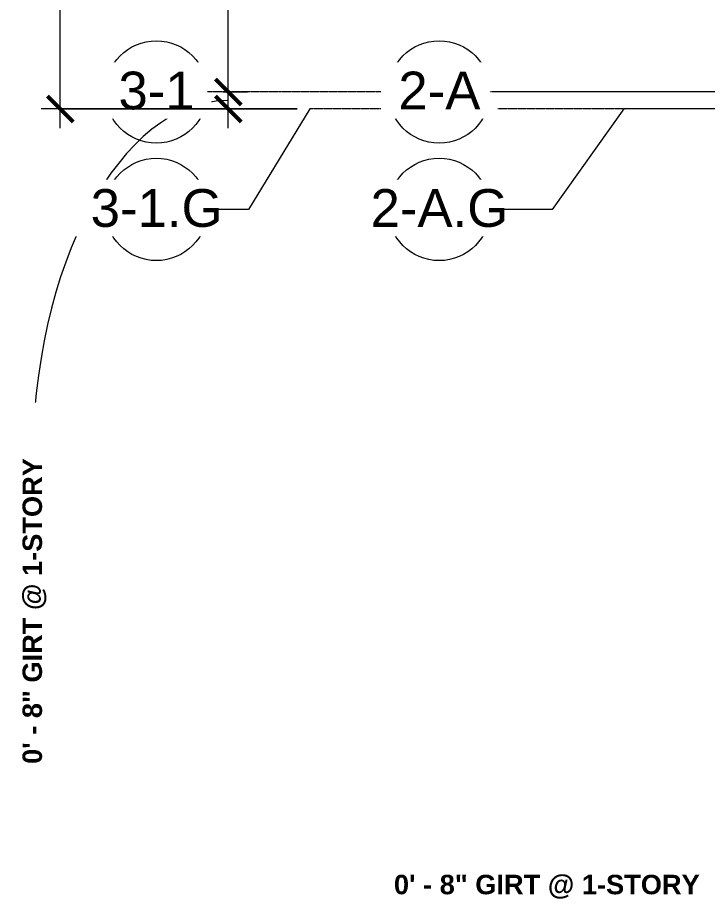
# Model space of a CAD drawing. Header units: inches. Extents: x 21568 to 24810, y -23559 to -20467.
# Drawn here: x 21568.5 to 21892, y -23166.5 to -22752.5 of the extents above; entities that cross this region are included whole.
import ezdxf

# ---------------------------------------------------------------- set-up
doc = ezdxf.new("R2010")
doc.units = ezdxf.units.IN
doc.header["$MEASUREMENT"] = 0
doc.linetypes.add('Grid Line 1_2_', pattern=[0.875, 0.5, -0.125, 0.125, -0.125])
for name, color, linetype, lineweight in [('A-ANNO-DIMS', 211, 'Continuous', 9), ('A-ANNO-DIMS-96', 211, 'Continuous', 9), ('S-GRID', 1, 'Continuous', 9), ('S-GRID-IDEN', 1, 'Continuous', 9)]:
    doc.layers.add(name, color=color, linetype=linetype, lineweight=lineweight)
doc.styles.add('Arial', font='arial.ttf', dxfattribs={"height": 17.703593})
doc.styles.add('Arial_B', font='arialbd.ttf', dxfattribs={"height": 9.132806})
doc.dimstyles.new('OD_Dimension_-_1_16__Tol_', dxfattribs={"dimscale": 12, "dimtxt": 9, "dimasz": 1, "dimexe": 0.75, "dimexo": 0.5, "dimgap": 0.5, "dimtad": 1, "dimdec": 4, "dimrnd": 0.0625, "dimzin": 1, "dimdsep": 46, "dimlunit": 4, "dimtxsty": 'Arial_B', "dimblk1": 'OBLIQUE', "dimblk2": 'OBLIQUE', "dimsah": 1, "dimcen": 0.09, "dimdle": 0.75, "dimazin": 0, "dimtfac": 1, "dimtdec": 4, "dimtix": 1, "dimtmove": 1, "dimatfit": 3, "dimfxl": 1, "dimtvp": 1, "dimtfill": 1, "dimfrac": 2, "dimtolj": 1, "dimtzin": 0, "dimlwd": 13, "dimlwe": 13, "dimarcsym": 2})
doc.dimstyles.new('OD_Dimension_-_1_16__Tol__1', dxfattribs={"dimscale": 12, "dimtxt": 9, "dimasz": 1, "dimexe": 0.75, "dimexo": 0.5, "dimgap": 0.5, "dimtad": 1, "dimdec": 4, "dimrnd": 0.0625, "dimzin": 1, "dimdsep": 46, "dimlunit": 4, "dimtxsty": 'Arial_B', "dimblk1": 'OBLIQUE', "dimblk2": 'OBLIQUE', "dimsah": 1, "dimcen": 0.09, "dimdle": 0.75, "dimazin": 0, "dimtfac": 1, "dimtdec": 4, "dimtix": 1, "dimtmove": 0, "dimatfit": 3, "dimfxl": 1, "dimtvp": 1, "dimtfill": 1, "dimfrac": 2, "dimtolj": 1, "dimtzin": 0, "dimlwd": 13, "dimlwe": 13, "dimarcsym": 2})

# ---------------------------------------------------------------- blocks, each defined once
blk = doc.blocks.new('DIMBLOCK1-Enlarged First Floor Plan _West_')
at = {"layer": 'A-ANNO-DIMS-96', "lineweight": 50}
for p, q in [((21667.29, -22787.3), (21661.29, -22781.3)), ((21667.29, -22795.3), (21661.29, -22789.3)), ((21667.29, -22787.3), (21673.29, -22793.3)), ((21667.29, -22795.3), (21673.29, -22801.3))]:
    blk.add_line(p, q, dxfattribs=at)
at = {"layer": 'A-ANNO-DIMS-96', "lineweight": 13}
for p, q in [((21664.81, -22787.3), (21676.29, -22787.3)), ((21667.29, -22787.3), (21664.81, -22787.3)), ((21667.29, -22804.3), (21667.29, -22787.3)), ((21699.56, -22795.3), (21658.29, -22795.3)), ((21667.29, -22795.3), (21699.56, -22795.3))]:
    blk.add_line(p, q, dxfattribs=at)
blk.add_ellipse((21667.29, -22963.24), major_axis=(0, 171.93), ratio=0.53482, start_param=0, end_param=1.570796, dxfattribs=at)
at = {"layer": 'A-ANNO-DIMS-96', "color": 0, "lineweight": 13, "insert": (21570.78, -23102.52), "char_height": 9.1328, "width": 167.1429, "attachment_point": 1, "rotation": 90, "line_spacing_factor": 0.938532, "style": 'Arial_B', "bg_fill": 3, "box_fill_scale": 1.25, "bg_fill_color": 0, "bg_fill_transparency": 0}
blk.add_mtext('0\' - 8" GIRT @ 1-STORY', dxfattribs=at)
blk = doc.blocks.new('_Oblique')
at = {"color": 0, "linetype": 'ByBlock', "lineweight": -2}
blk.add_line((-0.5, -0.5), (0.5, 0.5), dxfattribs=at)
blk = doc.blocks.new('DIMBLOCK2-Enlarged First Floor Plan _West_')
at = {"layer": 'A-ANNO-DIMS-96', "lineweight": 50}
for p, q in [((21667.29, -22543.05), (21661.29, -22537.05)), ((21667.29, -22543.05), (21673.29, -22549.05)), ((21667.29, -22787.3), (21661.29, -22781.3)), ((21667.29, -22787.3), (21673.29, -22793.3))]:
    blk.add_line(p, q, dxfattribs=at)
at = {"layer": 'A-ANNO-DIMS-96', "lineweight": 13}
for p, q in [((21664.81, -22543.05), (21676.29, -22543.05)), ((21667.29, -22543.05), (21664.81, -22543.05)), ((21667.29, -22787.3), (21667.29, -22543.05)), ((21664.81, -22787.3), (21676.29, -22787.3)), ((21667.29, -22787.3), (21664.81, -22787.3))]:
    blk.add_line(p, q, dxfattribs=at)
at = {"layer": 'A-ANNO-DIMS-96', "color": 0, "lineweight": 13, "insert": (21649.59, -22695.68), "char_height": 9.1328, "width": 73.2, "attachment_point": 1, "rotation": 90, "line_spacing_factor": 0.938532, "style": 'Arial_B', "bg_fill": 3, "box_fill_scale": 1.25, "bg_fill_color": 0, "bg_fill_transparency": 0}
blk.add_mtext('20\' - 4 1/4"', dxfattribs=at)
blk = doc.blocks.new('Grid - Grid Head - Circle-14747-Enlarged First Floor Plan _West_')
at = {"layer": 'S-GRID-IDEN'}
blk.add_circle((0, 0), 0.25, dxfattribs=at)
blk = doc.blocks.new('DIMBLOCK12-Enlarged First Floor Plan _West_')
at = {"layer": 'A-ANNO-DIMS-96', "lineweight": 13}
for p, q in [((22061.64, -22975.77), (22061.64, -23091.26)), ((22061.64, -23082.26), (22061.64, -22975.77)), ((22069.64, -23055.15), (22069.64, -23091.26)), ((22069.64, -23082.26), (22069.64, -23055.15)), ((22052.64, -23082.26), (22069.64, -23082.26))]:
    blk.add_line(p, q, dxfattribs=at)
at = {"layer": 'A-ANNO-DIMS-96', "lineweight": 50}
for p, q in [((22061.64, -23082.26), (22067.64, -23076.26)), ((22069.64, -23082.26), (22075.64, -23076.26)), ((22061.64, -23082.26), (22055.64, -23088.26)), ((22069.64, -23082.26), (22063.64, -23088.26))]:
    blk.add_line(p, q, dxfattribs=at)
at = {"layer": 'A-ANNO-DIMS-96', "lineweight": 13}
blk.add_ellipse((21884.26, -23082.26), major_axis=(181.38, 0), ratio=0.423587, start_param=4.712389, end_param=6.283185, dxfattribs=at)
at = {"layer": 'A-ANNO-DIMS-96', "color": 0, "lineweight": 13, "insert": (21744.98, -23154.53), "char_height": 9.1328, "width": 167.1429, "attachment_point": 1, "line_spacing_factor": 0.938532, "style": 'Arial_B', "bg_fill": 3, "box_fill_scale": 1.25, "bg_fill_color": 0, "bg_fill_transparency": 0}
blk.add_mtext('0\' - 8" GIRT @ 1-STORY', dxfattribs=at)
blk = doc.blocks.new('DIMBLOCK23-Enlarged First Floor Plan _West_')
at = {"layer": 'A-ANNO-DIMS-96', "lineweight": 13}
for p, q in [((21588.48, -22804.3), (21588.48, -20882.55)), ((21699.56, -20891.55), (21579.48, -20891.55)), ((21588.48, -20891.55), (21699.56, -20891.55)), ((21699.56, -22795.3), (21579.48, -22795.3)), ((21588.48, -22795.3), (21699.56, -22795.3))]:
    blk.add_line(p, q, dxfattribs=at)
at = {"layer": 'A-ANNO-DIMS-96', "lineweight": 50}
for p, q in [((21588.48, -20891.55), (21582.48, -20885.55)), ((21588.48, -20891.55), (21594.48, -20897.55)), ((21588.48, -22795.3), (21582.48, -22789.3)), ((21588.48, -22795.3), (21594.48, -22801.3))]:
    blk.add_line(p, q, dxfattribs=at)
at = {"layer": 'A-ANNO-DIMS-96', "color": 0, "lineweight": 13, "insert": (21570.78, -21877.36), "char_height": 9.1328, "width": 81.4286, "attachment_point": 1, "rotation": 90, "line_spacing_factor": 0.938532, "style": 'Arial_B', "bg_fill": 3, "box_fill_scale": 1.25, "bg_fill_color": 0, "bg_fill_transparency": 0}
blk.add_mtext('158\' - 7 3/4"', dxfattribs=at)

msp = doc.modelspace()

# ---------------------------------------------------------------- linework, layer by layer
at = {"layer": 'S-GRID'}
msp.add_line((21852.86259, -22795.30281), (21819.18776, -22842.42249), dxfattribs=at)
at = {"layer": 'S-GRID', "linetype": 'Grid Line 1_2_'}
msp.add_line((24540.97484, -22795.30281), (21852.86259, -22795.30281), dxfattribs=at)

# ---------------------------------------------------------------- block references
at = {"layer": 'S-GRID-IDEN', "xscale": 95.99999999999994, "yscale": 95.99999999999994, "zscale": 95.99999999999994, "rotation": 89.99999999999979}
for p in [(21766.20666, -22787.30281), (21766.20666, -22842.42249)]:
    msp.add_blockref('Grid - Grid Head - Circle-14747-Enlarged First Floor Plan _West_', p, dxfattribs=at)

# ---------------------------------------------------------------- dimensions: what is measured, and where the dimension line sits
at = {"layer": 'A-ANNO-DIMS', "lineweight": 13}
dim = msp.add_linear_dim(base=(21667.29342, -22787.30281), p1=(21705.56096, -22795.30281), p2=(21658.80814, -22787.30281), angle=90, dimstyle='OD_Dimension_-_1_16__Tol_', override={"dimpost": '<>GIRT @ 1-STORY', "dimfxl": 47.432327}, dxfattribs=at)
dim.commit()
dim.dimension.update_dxf_attribs({"geometry": 'DIMBLOCK1-Enlarged First Floor Plan _West_', "text_midpoint": (21576.86688, -23018.95109), "dimtype": 160, "text_rotation": 90})
dim = msp.add_linear_dim(base=(22069.64023, -23082.26405), p1=(22061.64023, -22969.76788), p2=(22069.64023, -23049.14903), dimstyle='OD_Dimension_-_1_16__Tol_', override={"dimpost": '<>GIRT @ 1-STORY', "dimfxl": 79.783244}, dxfattribs=at)
dim.commit()
dim.dimension.update_dxf_attribs({"geometry": 'DIMBLOCK12-Enlarged First Floor Plan _West_', "text_midpoint": (21828.5504, -23160.61962), "dimtype": 160})

# ---------------------------------------------------------------- next in the draw order: linework, layer by layer
at = {"layer": 'S-GRID', "linetype": 'Grid Line 1_2_'}
msp.add_line((24431.10753, -22795.30281), (21705.56096, -22795.30281), dxfattribs=at)

# ---------------------------------------------------------------- next in the draw order: block references
at = {"layer": 'S-GRID-IDEN', "xscale": 95.99999999999994, "yscale": 95.99999999999994, "zscale": 95.99999999999994, "rotation": 89.99999999999984}
msp.add_blockref('Grid - Grid Head - Circle-14747-Enlarged First Floor Plan _West_', (21633.56096, -22842.42249), dxfattribs=at)

# ---------------------------------------------------------------- next in the draw order: texts
at = {"layer": 'S-GRID-IDEN', "insert": (21766.30415, -22832.89274), "char_height": 17.703593, "width": 76.896, "attachment_point": 2, "line_spacing_factor": 0.938532, "style": 'Arial', "bg_fill": 3, "box_fill_scale": 1.25, "bg_fill_color": 0, "bg_fill_transparency": 0}
msp.add_mtext('2-A.G', dxfattribs=at)

# ---------------------------------------------------------------- next in the draw order: dimensions: what is measured, and where the dimension line sits
at = {"layer": 'A-ANNO-DIMS', "lineweight": 13}
dim = msp.add_linear_dim(base=(21667.29342, -22543.05281), p1=(21658.80814, -22787.30281), p2=(21658.80814, -22543.05281), angle=90, dimstyle='OD_Dimension_-_1_16__Tol__1', override={"dimpost": '<>', "dimfxl": 244.25}, dxfattribs=at)
dim.commit()
dim.dimension.update_dxf_attribs({"geometry": 'DIMBLOCK2-Enlarged First Floor Plan _West_', "text_midpoint": (21656.57128, -22665.17781)})

# ---------------------------------------------------------------- next in the draw order: linework, layer by layer
at = {"layer": 'S-GRID'}
msp.add_line((21819.18776, -22842.42249), (21790.20666, -22842.42249), dxfattribs=at)

# ---------------------------------------------------------------- next in the draw order: block references
at = {"layer": 'S-GRID-IDEN', "xscale": 95.99999999999994, "yscale": 95.99999999999994, "zscale": 95.99999999999994, "rotation": 89.99999999999984}
msp.add_blockref('Grid - Grid Head - Circle-14747-Enlarged First Floor Plan _West_', (21633.56096, -22787.30281), dxfattribs=at)

# ---------------------------------------------------------------- next in the draw order: texts
at = {"layer": 'S-GRID-IDEN', "insert": (21633.65845, -22832.89274), "char_height": 17.703593, "width": 73.656, "attachment_point": 2, "line_spacing_factor": 0.938532, "style": 'Arial', "bg_fill": 3, "box_fill_scale": 1.25, "bg_fill_color": 0, "bg_fill_transparency": 0}
msp.add_mtext('3-1.G', dxfattribs=at)

# ---------------------------------------------------------------- next in the draw order: linework, layer by layer
at = {"layer": 'S-GRID'}
for p, q in [((21705.56096, -22795.30281), (21676.79696, -22842.42249)), ((21676.79696, -22842.42249), (21657.56096, -22842.42249))]:
    msp.add_line(p, q, dxfattribs=at)

# ---------------------------------------------------------------- next in the draw order: texts
at = {"layer": 'S-GRID-IDEN', "insert": (21633.65845, -22777.77306), "char_height": 17.703593, "width": 42.552, "attachment_point": 2, "line_spacing_factor": 0.938532, "style": 'Arial', "bg_fill": 3, "box_fill_scale": 1.25, "bg_fill_color": 0, "bg_fill_transparency": 0}
msp.add_mtext('3-1', dxfattribs=at)

# ---------------------------------------------------------------- next in the draw order: linework, layer by layer
at = {"layer": 'S-GRID', "linetype": 'Grid Line 1_2_'}
msp.add_line((24479.10753, -22787.30281), (21657.56096, -22787.30281), dxfattribs=at)

# ---------------------------------------------------------------- next in the draw order: texts
at = {"layer": 'S-GRID-IDEN', "insert": (21766.30415, -22777.77306), "char_height": 17.703593, "width": 45.792, "attachment_point": 2, "line_spacing_factor": 0.938532, "style": 'Arial', "bg_fill": 3, "box_fill_scale": 1.25, "bg_fill_color": 0, "bg_fill_transparency": 0}
msp.add_mtext('2-A', dxfattribs=at)

# ---------------------------------------------------------------- next in the draw order: dimensions: what is measured, and where the dimension line sits
at = {"layer": 'A-ANNO-DIMS', "lineweight": 13}
dim = msp.add_linear_dim(base=(21588.48258, -20891.55281), p1=(21705.56096, -22795.30281), p2=(21705.56096, -20891.55281), angle=90, dimstyle='OD_Dimension_-_1_16__Tol__1', override={"dimpost": '<>', "dimfxl": 1903.75}, dxfattribs=at)
dim.commit()
dim.dimension.update_dxf_attribs({"geometry": 'DIMBLOCK23-Enlarged First Floor Plan _West_', "text_midpoint": (21577.75731, -21843.42781)})

# ---------------------------------------------------------------- next in the draw order: linework, layer by layer
at = {"layer": 'S-GRID', "linetype": 'Grid Line 1_2_'}
msp.add_line((24588.97484, -22787.30281), (21790.20666, -22787.30281), dxfattribs=at)

doc.saveas('drawing.dxf')
